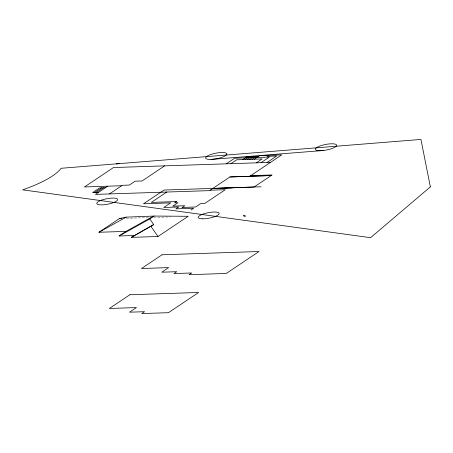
<?xml version="1.0" encoding="UTF-8"?>
<svg xmlns="http://www.w3.org/2000/svg" width="453" height="453" viewBox="0 0 453 453"><rect width="100%" height="100%" fill="white"/><g stroke="black" fill="none" stroke-linecap="round" stroke-linejoin="round"><path stroke-width="0.34" stroke-dasharray="2.27 1.7" d="M126.438 218.318L148.193 217.604M153.76 217.417L170.571 216.862"/><path stroke-width="0.68" d="M94.501 192.582L101.591 187.836M96.444 192.519L103.527 187.769M107.723 186.194L95.481 194.394L209.518 190.634L229.92 176.97L271.217 175.532L229.92 176.97M109.445 193.935L122.333 185.305L129.315 185.073L135.113 181.189L142.095 180.962L164.649 165.86M153.239 216.245L125.996 231.381L98.941 232.27L119.433 218.55L126.183 217.134L154.094 216.064L188.182 216.285L158.006 236.489L131.313 237.372L153.76 224.58L149.801 218.941L119.105 235.996L134.105 235.503M166.755 192.044L151.291 202.4L176.404 201.574M226.274 163.822L234.648 158.216L269.365 157.072L260.985 162.678M119.105 235.996L125.996 231.381M230.928 163.669L236.726 159.79L262.128 158.946L256.33 162.831M149.801 218.941L154.094 216.064M176.511 201.5L174.581 202.797L177.944 202.684L172.791 206.138L184.818 205.741L182.021 207.61M242.734 159.586L246.925 156.783L258.561 156.398M245.062 159.513L249.252 156.71M247.389 159.433L251.579 156.63M249.716 159.36L253.906 156.551M131.313 237.372L153.76 224.58M252.044 159.28L256.234 156.478M254.371 159.207L259.745 155.611L281.704 154.886L249.705 176.319M268.663 155.317L267.162 156.319L276.709 156.008L267.049 162.48M191.058 209.971L193.635 208.244L175.928 208.844L178.72 206.976L163.788 207.48L170.662 202.876L143.51 203.793L164.026 190.056L261.053 186.778M98.941 232.27L126.183 217.134M211.087 159.416L216.432 158.799A10.832 2.82 -11.1 0 0 225.549 155.656L226.568 154.773A10.832 2.82 -11.1 0 0 220.135 152.582A10.832 2.82 -11.1 0 0 206.93 156.268L205.911 157.151A10.832 2.82 -11.1 0 0 211.087 159.416L323.436 150.498M116.33 163.895L119.23 163.675M270.537 162.367L113.448 167.548L84.451 186.964L121.687 185.736M265.107 175.26L250.566 175.741L272.077 174.954L254.071 187.01L212.74 188.476L232.519 187.825M105.47 187.706L99.649 187.899L92.565 192.644L98.38 192.451M210.164 190.203L225.288 189.705L204.671 203.51L200.588 203.646L195.571 207.004L182.27 207.446M119.433 218.55L121.534 218.482M150.968 226.449L158.006 236.489M316.698 147.553L315.679 148.437A10.832 2.82 -11.1 0 0 322.111 150.628A10.832 2.82 -11.1 0 0 335.316 146.936L336.336 146.053A10.832 2.82 -11.1 0 0 329.903 143.861A10.832 2.82 -11.1 0 0 316.698 147.553M430.35 186.891L370.577 237.689L22.65 189.841A86.874 22.633 -11.1 0 0 61.081 168.284L420.95 139.433L430.35 186.891M162.027 254.784L141.512 268.521L168.658 267.604L161.789 272.208L176.721 271.704L173.924 273.572L191.636 272.972L189.06 274.699L226.302 273.436L259.054 251.506L162.027 254.784M129.875 294.75L109.388 308.47L136.444 307.576L129.547 312.191L144.552 311.698L141.761 313.567L168.454 312.689L198.629 292.479L129.875 294.75M101.37 200.192L99.32 201.058A10.657 2.775 -11.1 0 0 99.36 204.773A10.657 2.775 -11.1 0 0 113.063 202.751L115.113 201.891A10.657 2.775 -11.1 0 0 115.068 198.171A10.657 2.775 -11.1 0 0 101.37 200.192M243.81 215.826L243.521 215.821L245.537 216.098L243.81 215.826M202.684 218.833A10.657 2.775 -11.1 0 0 219.105 213.759A10.657 2.775 -11.1 0 0 204.218 213.68A10.657 2.775 -11.1 0 0 202.684 218.833"/></g></svg>
